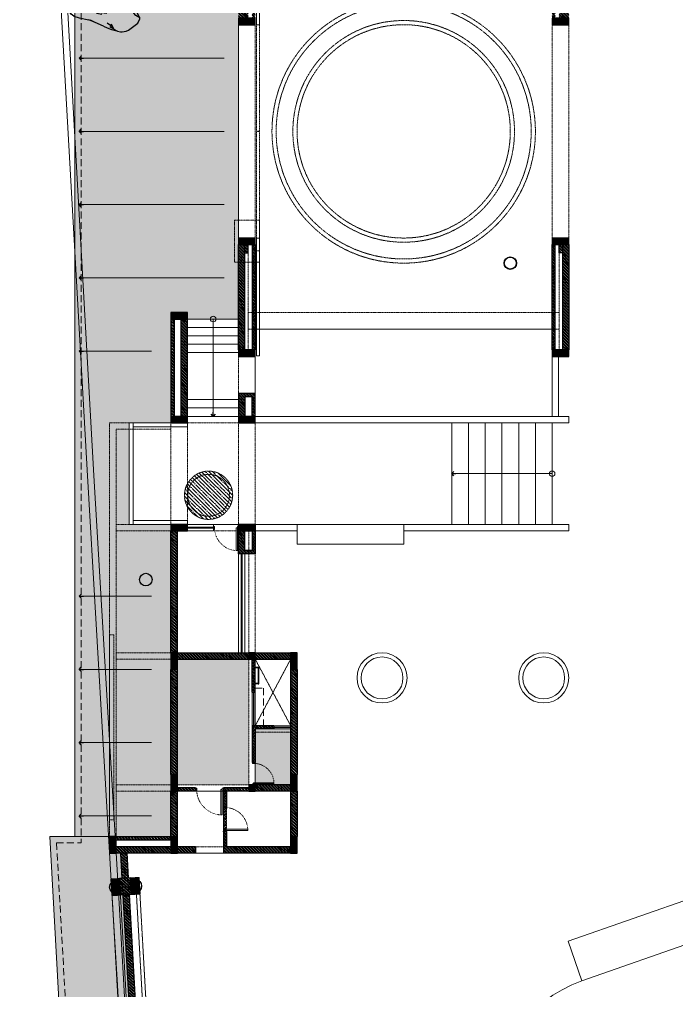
# Model space of a CAD drawing. Header units: metres. Extents: x 5205117 to 5948571, y 646915 to 1143748.
# Drawn here: x 5214138 to 5237715, y 845983 to 880810 of the extents above; entities that cross this region are included whole.
import ezdxf

# ---------------------------------------------------------------- set-up
doc = ezdxf.new("R2010")
doc.units = ezdxf.units.M
doc.header["$MEASUREMENT"] = 0
for name, pattern in [('CENTER', [2, 1.25, -0.25, 0.25, -0.25]), ('CONTINOUS', [0]), ('DASHED', [0.75, 0.5, -0.25]), ('DOT', [0.25, 0, -0.25]), ('HIDDEN', [0.375, 0.25, -0.125])]:
    doc.linetypes.add(name, pattern=pattern)
doc.layers.get('0').update_dxf_attribs({"color": 1, "linetype": 'DASHED', "lineweight": 30})
for name, color, linetype, lineweight in [('A-Beam line', 2, 'DASHED', 5), ('A-Center line', 1, 'CENTER', 9), ('A-Column', 191, 'CONTINOUS', 30), ('A-Cutout Above', 220, 'DASHED', 5), ('A-Detail box', 6, 'DASHED', 9), ('A-Dimension', 135, 'Continuous', 13), ('A-Door', 3, 'Continuous', 15), ('A-Dotted', 43, 'DASHED', 5), ('A-Elevation 1', 4, 'Continuous', 13), ('A-Elevation 2', 163, 'Continuous', 9), ('A-Floor drop', 7, 'Continuous', 5), ('A-Leaders', 175, 'Continuous', 5), ('A-Metal', 14, 'Continuous', 0), ('A-Plot', 7, 'CONTINOUS', 5), ('A-Wall', 34, 'Continuous', 30), ('A-Window', 3, 'Continuous', 15), ('H-Column', 191, 'Continuous', 5), ('H-Hatch', 250, 'Continuous', 0), ('H-R.C.C. hatch', 190, 'Continuous', 5), ('H-Slab bottom lvl + 0000', 250, 'Continuous', 0), ('H-Wall hatch', 33, 'Continuous', 0), ('L-Elevation 1', 63, 'Continuous', 13), ('P-Utility pipes', 230, 'DASHED', 5), ('road', 7, 'Continuous', 9)]:
    doc.layers.add(name, color=color, linetype=linetype, lineweight=lineweight)
doc.layers.add('Edges', color=7, linetype='Continuous')
doc.styles.get("Standard").update_dxf_attribs({"font": 'GOTHIC.TTF'})
doc.dimstyles.get("Standard").update_dxf_attribs({"dimtxt": 2, "dimasz": 1, "dimexe": 0, "dimexo": 0, "dimgap": 0.1, "dimtad": 1, "dimdsep": 46, "dimtxsty": 'Standard', "dimblk": 'OBLIQUE', "dimcen": 0.1, "dimclrd": 256, "dimclre": 256, "dimclrt": 256, "dimadec": 0, "dimazin": 0, "dimtfac": 1, "dimtofl": 0, "dimtmove": 1, "dimatfit": 2, "dimldrblk": 'OPEN90', "dimfxl": 1, "dimtolj": 1, "dimtzin": 0, "dimlwd": -1, "dimlwe": -1, "dimarcsym": 0})
pattern_1 = [(315, (5196610.086, 915881.476), (50.58023, 50.58023), []), (315, (5196610.086, 915830.895), (50.58023, 50.58023), [0, -71.53125])]

# ---------------------------------------------------------------- blocks, each defined once
blk = doc.blocks.new('A$Cde208810')
at = {"layer": 'H-Hatch', "ltscale": 100}
h = blk.add_hatch(dxfattribs=at)
h.set_pattern_fill('AR-B88', color=256, scale=0.025)
h.set_pattern_definition([(2e-15, (31.7895, 0), (0, 0.2), []), (90, (31.78949, 0), (-0.1, 0.2), [0.2, -0.2])])
h.paths.add_polyline_path([(31.789, 0), (31.789, 3.449), (20.6, 3.449), (20.6, 1.949), (16.949, 1.949), (16.949, 3.449), (13, 3.449), (13, 4.049), (13.23, 4.049), (13.23, 5.874), (0, 5.874), (0, 0)])
h = blk.add_hatch(dxfattribs=at)
h.set_pattern_fill('AR-B88', color=256, scale=0.025, angle=3)
h.set_pattern_definition([(3, (31.7895, 0), (-0.0104672, 0.1997259), []), (93, (31.78949, 0), (-0.11033014, 0.19449231), [0.2, -0.2])])
h.paths.add_polyline_path([(31.789, 1.25), (32.389, 1.25), (32.39, 1.639), (33.288, 1.69), (33.31, 1.305), (33.909, 1.339), (33.887, 1.724), (45.869, 2.399), (45.89, 2.014), (46.489, 2.048), (46.468, 2.431), (47.348, 2.482), (47.37, 2.097), (47.969, 2.131), (47.947, 2.516), (59.927, 3.201), (59.949, 2.816), (60.548, 2.85), (60.526, 3.234), (61.425, 3.285), (61.447, 2.901), (62.046, 2.935), (62.024, 3.319), (74.004, 4.004), (74.026, 3.62), (74.625, 3.654), (74.599, 4.039), (75.498, 4.09), (75.519, 3.706), (76.118, 3.74), (76.097, 4.125), (88.077, 4.809), (88.099, 4.425), (88.698, 4.459), (88.679, 4.79), (89.579, 4.799), (89.583, 4.414), (90.183, 4.421), (90.179, 4.806), (98.06, 4.887), (98.085, 2.387), (87.618, 2.279), (74.742, 1.543), (74.147, 1.508), (66.624, 1.078), (66.764, -1.418), (56.812, -1.987), (56.672, 0.51), (46.005, -0.098), (42.522, -0.294), (42.579, -1.292), (39.084, -1.489), (39.028, -0.491), (31.789, -0.899)])
h.paths.add_polyline_path([(40.026, -0.435), (39.942, 1.063), (41.44, 1.147), (41.524, -0.35)], flags=16)
h.paths.add_polyline_path([(64.1, 1.435), (62.602, 1.349), (62.518, 2.848), (64.015, 2.932)], flags=16)
h.paths.add_polyline_path([(64.212, -0.562), (64.128, 0.936), (65.625, 1.021), (65.71, -0.477)], flags=16)
h.paths.add_polyline_path([(57.564, 2.063), (60.559, 2.234), (60.728, -0.761), (57.732, -0.932)], flags=16)
blk = doc.blocks.new('A$C8b444fc9')
at = {"layer": 'H-R.C.C. hatch', "ltscale": 100}
h = blk.add_hatch(dxfattribs=at)
h.set_pattern_fill('ANSI31', color=256, scale=40)
h.set_pattern_definition([(45, (-9287.4356, -18922.714), (-3.5355339, 3.5355339), [])])
h.paths.add_polyline_path([(9385, 0), (9615, 0), (9615, 230), (9385, 230)])
h.paths.add_polyline_path([(5385, 0), (5615, 0), (5615, 230), (5385, 230)])
h.paths.add_polyline_path([(13500, 315), (14100, 315), (14100, 615), (13500, 615)])
h.paths.add_polyline_path([(13500, -385), (14100, -385), (14100, -85), (13500, -85)])
h.paths.add_polyline_path([(1499, -385), (900, -385), (900, -85), (1499, -85)])
h.paths.add_polyline_path([(1499, 315), (900, 315), (900, 615), (1499, 615)])
at = {"layer": 'H-Wall hatch', "ltscale": 5}
h = blk.add_hatch(dxfattribs=at)
h.set_pattern_fill('ANSI32', color=256, scale=200)
h.set_pattern_definition([(45, (-269.08, 46.73), (-53.033, 53.033), []), (45, (-233.72, 46.73), (-53.033, 53.033), [])])
h.paths.add_polyline_path([(1499, 315), (900, 315), (900, -85), (1499, -85)])
h.paths.add_polyline_path([(14100, 315), (13500, 315), (13500, -85), (14100, -85)])
h.paths.add_polyline_path([(900, 230), (0, 230), (0, 0), (900, 0)])
h.paths.add_polyline_path([(5385, 230), (1500, 230), (1500, 0), (5385, 0)])
h.paths.add_polyline_path([(9385, 230), (5615, 230), (5615, 0), (9385, 0)])
h.paths.add_polyline_path([(13500, 230), (9615, 230), (9615, 0), (13500, 0)])
at = {"layer": 'A-Column', "ltscale": 5}
for points in [[(1499, 315), (900, 315), (900, 615), (1499, 615)], [(13500, 315), (14100, 315), (14100, 615), (13500, 615)], [(5385, 0), (5615, 0), (5615, 230), (5385, 230)], [(9385, 0), (9615, 0), (9615, 230), (9385, 230)], [(1499, -385), (900, -385), (900, -85), (1499, -85)], [(13500, -385), (14100, -385), (14100, -85), (13500, -85)]]:
    blk.add_lwpolyline(points, close=True, dxfattribs=at)
for centre, radius in [((1200, 465), 225), ((13800, 465), 225), ((5500, 115), 150), ((9500, 115), 150), ((1200, -235), 225), ((13800, -235), 225)]:
    blk.add_circle(centre, radius, dxfattribs=at)
at = {"layer": 'A-Dotted', "ltscale": 3}
for p, q in [((1500, 615), (13500, 615)), ((1500, 490), (13500, 490)), ((1500, -85), (13500, -85)), ((1500, -385), (13500, -385))]:
    blk.add_line(p, q, dxfattribs=at)
at = {"layer": 'A-Wall', "ltscale": 5}
for p, q in [((0, 230), (900, 230)), ((0, 0), (900, 0)), ((900, 315), (900, -85)), ((1499, 315), (1499, -85)), ((1500, 230), (13500, 230)), ((1500, 0), (13500, 0)), ((13500, 315), (13500, -85)), ((14100, 315), (14100, -85))]:
    blk.add_line(p, q, dxfattribs=at)
at = {"layer": 'P-Utility pipes', "linetype": 'HIDDEN', "ltscale": 5}
for points in [[(1449, 70), (1525, 70), (1525, 95), (1449, 95)], [(1525, 255), (1525, 70), (1550, 70), (1550, 255)]]:
    blk.add_lwpolyline(points, close=True, dxfattribs=at)
at = {"layer": 'P-Utility pipes', "linetype": 'CONTINOUS', "lineweight": 30, "ltscale": 5}
for radius in [12.5, 11.5]:
    blk.add_circle((1449, 82), radius, dxfattribs=at)
blk = doc.blocks.new('A$Cb7e7ea2b')
at = {"layer": 'A-Center line', "ltscale": 5, "rotation": 3.224303916509016}
blk.add_blockref('A$C8b444fc9', (1, 53), dxfattribs=at)
blk = doc.blocks.new('A$C05E960FA')
at = {"layer": 'A-Column', "ltscale": 5}
blk.add_blockref('A$Cb7e7ea2b', (0, 335), dxfattribs=at)
blk = doc.blocks.new('A$C70754499')
at = {"layer": 'Edges'}
for p, q in [((9, 430), (-96, 351)), ((72, 469), (9, 430)), ((72, 469), (116, 479)), ((116, 479), (193, 469)), ((213, 457), (157, 451)), ((260, 462), (193, 469)), ((260, 462), (213, 457)), ((348, 443), (213, 457)), ((368, 450), (260, 462)), ((348, 443), (387, 440)), ((429, 430), (368, 450)), ((471, 379), (429, 430)), ((-283, 260), (-334, 236)), ((-283, 260), (-176, 309)), ((-176, 309), (-96, 351)), ((-176, 309), (-112, 339)), ((-96, 351), (-112, 339)), ((317, 262), (243, 253)), ((517, 266), (471, 379)), ((480, 218), (496, 262)), ((496, 262), (517, 266)), ((511, 223), (517, 266)), ((-490, 141), (-508, 122)), ((-458, 165), (-490, 141)), ((-448, 169), (-458, 165)), ((-387, 209), (-448, 169)), ((-406, 183), (-448, 169)), ((-406, 183), (-350, 202)), ((-363, 172), (-406, 183)), ((-334, 236), (-387, 209)), ((-289, 195), (-363, 172)), ((-328, 163), (-363, 172)), ((-289, 195), (-285, 196)), ((-186, 116), (-130, 167)), ((-98, 215), (-150, 171)), ((37, 214), (-98, 215)), ((35, 205), (124, 218)), ((243, 253), (124, 218)), ((124, 218), (242, 230)), ((377, 167), (333, 233)), ((346, 103), (377, 167)), ((361, 58), (425, 153)), ((378, 102), (425, 153)), ((388, 117), (421, 171)), ((455, 185), (421, 171)), ((425, 153), (427, 155)), ((427, 155), (455, 185)), ((427, 155), (493, 184)), ((453, 74), (511, 223)), ((455, 185), (493, 184)), ((480, 218), (493, 184)), ((-544, 46), (-555, -110)), ((-534, 78), (-544, 46)), ((-508, 122), (-534, 78)), ((52, -59), (0, 0)), ((272, 19), (346, 103)), ((333, 32), (285, -26)), ((333, 32), (378, 102)), ((333, 32), (355, 65)), ((355, 65), (378, 102)), ((378, 102), (388, 117)), ((453, 74), (402, -31)), ((-555, -110), (-530, -165)), ((155, -169), (220, -88)), ((285, -26), (190, -164)), ((328, -144), (402, -31)), ((-530, -165), (-521, -177)), ((-521, -177), (-462, -156)), ((-521, -177), (-457, -193)), ((-462, -156), (-420, -155)), ((-390, -205), (-457, -193)), ((-420, -155), (-380, -185)), ((-390, -205), (-297, -242)), ((-363, -210), (-390, -205)), ((-389, -191), (-343, -219)), ((-345, -178), (-254, -224)), ((-343, -219), (-260, -254)), ((-297, -242), (-116, -319)), ((-290, -209), (-221, -260)), ((-260, -254), (-246, -261)), ((-260, -254), (-257, -255)), ((-246, -261), (-257, -255)), ((-102, -314), (-88, -238)), ((-88, -238), (-6, -265)), ((-88, -238), (26, -301)), ((-60, -238), (-4, -250)), ((89, -262), (155, -169)), ((89, -262), (104, -248)), ((190, -164), (104, -248)), ((155, -169), (112, -133)), ((126, -263), (179, -207)), ((126, -263), (150, -249)), ((216, -217), (150, -249)), ((179, -207), (196, -188)), ((179, -207), (247, -201)), ((227, -164), (196, -188)), ((247, -201), (216, -217)), ((234, -159), (227, -164)), ((227, -164), (268, -171)), ((268, -171), (234, -159)), ((247, -201), (250, -201)), ((281, -183), (250, -201)), ((268, -171), (301, -137)), ((281, -183), (328, -144)), ((-246, -261), (-193, -286)), ((-221, -260), (-138, -278)), ((-221, -260), (-161, -286)), ((-193, -286), (-116, -319)), ((-161, -286), (-153, -290)), ((-153, -290), (-121, -312)), ((-153, -290), (-102, -314)), ((-121, -312), (-50, -336)), ((-116, -319), (-23, -358)), ((-52, -335), (-102, -314)), ((-52, -335), (24, -320)), ((-28, -337), (24, -320)), ((9, -349), (-23, -358)), ((-7, -345), (-13, -347)), ((-7, -345), (34, -329)), ((9, -349), (38, -326)), ((24, -320), (73, -296)), ((34, -329), (38, -326)), ((38, -326), (106, -285)), ((53, -270), (89, -262)), ((106, -285), (126, -263))]:
    blk.add_line(p, q, dxfattribs=at)
blk = doc.blocks.new('A$C7FA71147')
at = {"layer": 'A-Door'}
for p, q in [((0, 860), (819, 860)), ((0, 860), (0, 820)), ((0, 820), (819, 820)), ((819, 820), (819, 860))]:
    blk.add_line(p, q, dxfattribs=at)
for points in [[(40, 860), (-40, 860), (-40, 900), (40, 900)], [(40, 40), (-40, 40), (-40, 0), (40, 0)]]:
    blk.add_lwpolyline(points, close=True, dxfattribs=at)
at = {"layer": 'A-Door', "linetype": 'DOT'}
blk.add_arc((0, 860), 820, 270, 357.2012, dxfattribs=at)
blk = doc.blocks.new('_Oblique')
at = {"color": 0, "linetype": 'ByBlock', "lineweight": -2}
blk.add_line((-0.5, -0.5), (0.5, 0.5), dxfattribs=at)
blk = doc.blocks.new('_Open90')
at = {"color": 0, "linetype": 'ByBlock', "lineweight": -2}
for p, q in [((0, 0), (-1, 0)), ((-0.5, 0.5), (0, 0)), ((0, 0), (-0.5, -0.5))]:
    blk.add_line(p, q, dxfattribs=at)
blk = doc.blocks.new('A$C4dd265a8')
at = {"layer": 'A-Metal', "ltscale": 5}
for points in [[(-125, 300), (0, 300), (0, 275), (-125, 275)], [(-25, -300), (0, -300), (0, 300), (-25, 300)], [(-125, -300), (0, -300), (0, -275), (-125, -275)]]:
    blk.add_lwpolyline(points, close=True, dxfattribs=at)
at = {"layer": 'A-Metal', "lineweight": 30, "ltscale": 5}
for points in [[(-25, 300), (0, 300), (0, 275), (-25, 275)], [(-25, -300), (0, -300), (0, -275), (-25, -275)]]:
    blk.add_lwpolyline(points, close=True, dxfattribs=at)
blk = doc.blocks.new('A$C201b412b')
at = {"layer": 'A-Dotted', "ltscale": 0.5}
for p, q in [((0, 0.83), (32.019, 0.83)), ((32.019, -0.055), (32.019, 0.83)), ((32.019, -0.055), (39.245, 0.352))]:
    blk.add_line(p, q, dxfattribs=at)
at = {"layer": 'L-Elevation 1', "ltscale": 5}
for p, q in [((31.789, -0.299), (31.789, 1.85)), ((0, 0.6), (31.789, 0.6)), ((31.789, -0.299), (39.028, 0.109))]:
    blk.add_line(p, q, dxfattribs=at)

msp = doc.modelspace()

# ---------------------------------------------------------------- hatches: boundary and pattern name
at = {"layer": 'H-Column'}
h = msp.add_hatch(dxfattribs=at)
h.set_pattern_fill('ANSI31', color=256, scale=100, angle=-90)
h.set_pattern_definition([(315, (-9164201.915, -217952.712), (8.838834765, 8.838834765), [])])
h.paths.add_polyline_path([(5221999.5, 862695.3), (5221999.5, 862465.5), (5222599.5, 862465.5), (5222599.5, 862695.3)])
h.paths.add_polyline_path([(5221999.5, 866575.3), (5221999.5, 866345.6), (5222599.5, 866345.6), (5222599.5, 866575.3)])
h.paths.add_polyline_path([(5217604.6, 851505.6), (5217374.9, 851505.6), (5217374.9, 850905.6), (5217604.6, 850905.6)])
h.paths.add_polyline_path([(5224099.2, 851505.6), (5223869.5, 851505.6), (5223869.5, 850905.6), (5224099.2, 850905.6)])
h.paths.add_polyline_path([(5219804.2, 851505.6), (5219574.5, 851505.6), (5219574.5, 850905.6), (5219804.2, 850905.6)])
h.paths.add_polyline_path([(5224099.2, 853735.6), (5223869.5, 853735.6), (5223869.5, 853135.6), (5224099.2, 853135.6)])
h.paths.add_polyline_path([(5224099.2, 858095.8), (5223869.5, 858095.8), (5223869.5, 857495.8), (5224099.2, 857495.8)])
h.paths.add_polyline_path([(5219804.2, 853735.6), (5219574.5, 853735.6), (5219574.5, 853135.6), (5219804.2, 853135.6)])
h.paths.add_polyline_path([(5219804.2, 858095.8), (5219574.5, 858095.8), (5219574.5, 857495.8), (5219804.2, 857495.8)])
h.paths.add_polyline_path([(5219574.5, 862695.5), (5219574.5, 862465.8), (5220174.5, 862465.8), (5220174.5, 862695.5)])
h.paths.add_polyline_path([(5219574.5, 866575.3), (5219574.5, 866345.6), (5220174.5, 866345.6), (5220174.5, 866575.3)])
h.paths.add_polyline_path([(5219574.5, 870295.3), (5219574.5, 870065.5), (5220174.5, 870065.5), (5220174.5, 870295.3)])
h.paths.add_polyline_path([(5233249.4, 868955.3), (5233249.4, 868725.5), (5233849.4, 868725.5), (5233849.4, 868955.3)])
h.paths.add_polyline_path([(5233249.4, 872970.3), (5233249.4, 872740.5), (5233849.4, 872740.5), (5233849.4, 872970.3)])
h.paths.add_polyline_path([(5233249.4, 880850.3), (5233249.4, 880620.5), (5233849.4, 880620.5), (5233849.4, 880850.3)])
h.paths.add_polyline_path([(5233249.4, 886125.3), (5233249.4, 885895.5), (5233849.4, 885895.5), (5233849.4, 886125.3)])
h.paths.add_polyline_path([(5233249.4, 884895.3), (5233249.4, 884665.5), (5233849.4, 884665.5), (5233849.4, 884895.3)])
h.paths.add_polyline_path([(5219574.5, 886125.3), (5219574.5, 885895.5), (5220174.5, 885895.4), (5220174.5, 886125.1)])
h.paths.add_polyline_path([(5215525.1, 886125.3), (5215525.1, 885895.5), (5216125.1, 885895.5), (5216125.1, 886125.3)])
h.paths.add_polyline_path([(5221999.5, 886125.3), (5221999.5, 885895.5), (5222599.5, 885895.5), (5222599.5, 886125.3)])
h.paths.add_polyline_path([(5221999.5, 868955), (5221999.5, 868725.3), (5222599.5, 868725.3), (5222599.5, 868955)])
h.paths.add_polyline_path([(5221999.5, 872970.3), (5221999.5, 872740.5), (5222599.5, 872740.5), (5222599.5, 872970.3)])
h.paths.add_polyline_path([(5221999.5, 880849.5), (5221999.5, 880619.8), (5222599.5, 880619.8), (5222599.5, 880849.5)])
h.paths.add_polyline_path([(5221999.5, 884895.3), (5221999.5, 884665.5), (5222599.5, 884665.5), (5222599.5, 884895.3)])
h.paths.add_polyline_path([(5215755.1, 883895.2), (5215755.1, 883295.1), (5215525.1, 883295.1), (5215525.1, 883895.2)])
h.paths.add_polyline_path([(5227624.5, 886125.3), (5227624.5, 885895.5), (5228224.5, 885895.5), (5228224.5, 886125.3)])
h.paths.add_polyline_path([(5219574.5, 883524.8), (5219574.5, 883295.1), (5220174.5, 883295.1), (5220174.5, 883524.8)])
h.paths.add_polyline_path([(5239399.7, 886125.3), (5239399.7, 885895.3), (5239999.7, 885895.3), (5239999.7, 886125.3)])
h.paths.add_polyline_path([(5222369.5, 853365.6), (5222369.5, 853135.6), (5222599.5, 853135.6), (5222599.5, 853365.6)])
h.paths.add_polyline_path([(5222369.5, 858095.8), (5222369.5, 857865.8), (5222599.5, 857865.8), (5222599.5, 858095.8)])
at = {"layer": 'H-Slab bottom lvl + 0000', "ltscale": 0.5}
h = msp.add_hatch(dxfattribs=at)
h.set_pattern_fill('SACNCR', color=256, scale=763, angle=-90)
h.set_pattern_definition(pattern_1)
h.paths.add_polyline_path([(5218694.5, 883524.5), (5218694.5, 884780.1), (5218174.9, 884780.1), (5217444.5, 884780.3), (5217444.5, 883524.8)])
h.paths.add_polyline_path([(5219574.5, 883524.7), (5219574.5, 883524.8), (5220059.5, 883524.8), (5220059.5, 884780.3), (5219574.7, 884780.3), (5218809.5, 884780.3), (5218809.5, 883524.5)])
h.paths.add_polyline_path([(5219574.7, 884780.3), (5219574.7, 884895.3), (5220174.5, 884895.3), (5220178.5, 884895.3), (5220178.5, 885895.3), (5220174.5, 885895.3), (5216240.1, 885894.8), (5216241, 883525.1), (5217329.5, 883524.9), (5217329.5, 885095.2), (5217444.5, 885095.3), (5217444.5, 884780.4), (5218279.2, 884780.1), (5218279.2, 884895.1), (5218809.5, 884895.2), (5218809.5, 884780.4)])
h.paths.add_polyline_path([(5221999.5, 883524.3), (5221999.5, 884895.3), (5220174.5, 884895.5), (5220174.5, 883524.5)])
h.paths.add_polyline_path([(5222599.5, 855365.6), (5222599.5, 853365.6), (5223869.5, 853365.6), (5223869.5, 855365.6)])
h.paths.add_polyline_path([(5219804.2, 857865.8), (5219804.2, 853365.6), (5222369.5, 853365.6), (5222369.5, 857865.8)])
h = msp.add_hatch(dxfattribs=at)
h.set_pattern_fill('ANSI35', color=256, scale=762.536405, angle=-90)
h.set_pattern_definition([(315, (5196610.09, 915881.48), (134.79867, 134.79867), []), (315, (5196610.09, 915746.68), (134.79867, 134.79867), [238.2926, -47.6585, 0, -47.6585])])
edge = h.paths.add_edge_path()
edge.add_arc((5220924.5, 863745.5), 865, -90, 270)
h = msp.add_hatch(dxfattribs=at)
h.set_pattern_fill('SACNCR', color=256, scale=763, angle=-90)
h.set_pattern_definition(pattern_1)
h.paths.add_polyline_path([(5221454.5, 852585.6), (5221454.5, 851685.6), (5221569.5, 851685.6), (5221569.5, 852585.6)])
at = {"layer": 'H-Wall hatch', "ltscale": 0.5}
h = msp.add_hatch(dxfattribs=at)
h.set_pattern_fill('ANSI32', color=256, scale=200, angle=-90)
h.set_pattern_definition([(315, (-9164201.915, -217952.71), (53.0330086, 53.0330086), []), (315, (-9164201.915, -217988.07), (53.0330086, 53.0330086), [])])
h.paths.add_polyline_path([(5221999.5, 885895.3), (5221999.5, 886125.3), (5220174.5, 886125.3), (5220174.5, 885895.3)])
h.paths.add_polyline_path([(5222599.5, 868955), (5222599.5, 872740.5), (5222484.5, 872740.5), (5222484.5, 868955)])
h.paths.add_polyline_path([(5222599.5, 856680.6), (5222599.5, 857865.8), (5222484.5, 857865.8), (5222484.5, 856680.6)])
h.paths.add_polyline_path([(5233249.4, 885895.3), (5233249.4, 886125.3), (5228224.5, 886125.3), (5228224.5, 885895.3)])
h.paths.add_polyline_path([(5227624.5, 885895.3), (5227624.5, 886125.3), (5222599.5, 886125.3), (5222599.5, 885895.3)])
h.paths.add_polyline_path([(5233849.4, 880850.3), (5233849.4, 884665.5), (5233619.4, 884665.5), (5233619.4, 881150.3), (5233499.4, 881150.3), (5233499.4, 880850.3)])
h.paths.add_polyline_path([(5233849.4, 868955.3), (5233849.4, 872740.5), (5233499.4, 872740.3), (5233499.4, 872440.3), (5233619.4, 872440.3), (5233619.4, 868955.3)])
h.paths.add_polyline_path([(5233364.4, 868955.1), (5233364.4, 872740.4), (5233249.4, 872740.5), (5233249.4, 868955.3)])
h.paths.add_polyline_path([(5222229.5, 868955), (5222229.5, 872440.3), (5222349.5, 872440.3), (5222349.5, 872740.3), (5221999.5, 872740.5), (5221999.5, 868955)])
h.paths.add_polyline_path([(5220174.5, 866575.3), (5220174.5, 870065.5), (5219944.5, 870065.5), (5219944.5, 866575.3)])
h.paths.add_polyline_path([(5219689.5, 866575.3), (5219689.5, 870065.5), (5219574.5, 870065.5), (5219574.5, 866575.3)])
h.paths.add_polyline_path([(5219804.2, 858095.8), (5219804.5, 858095.8), (5219804.5, 862465.8), (5219574.5, 862465.8), (5219574.5, 858095.8)])
h.paths.add_polyline_path([(5222369.5, 857865.8), (5222369.5, 858095.8), (5219804.5, 858095.8), (5219804.5, 858095.8), (5219804.4, 857865.8)])
h.paths.add_polyline_path([(5219804.5, 853735.6), (5219804.5, 857495.8), (5219574.5, 857495.8), (5219574.5, 853735.6)])
h.paths.add_polyline_path([(5224099.5, 853735.6), (5224099.5, 857495.8), (5223869.5, 857495.8), (5223869.5, 853735.6)])
h.paths.add_polyline_path([(5224099.5, 851505.6), (5224099.5, 853135.6), (5223869.5, 853135.6), (5223869.5, 851505.6)])
h.paths.add_polyline_path([(5223869.5, 850905.6), (5223869.5, 851135.6), (5221569.5, 851135.6), (5221569.5, 851685.6), (5221454.5, 851685.6), (5221454.5, 850905.6)])
h.paths.add_polyline_path([(5220454.5, 850905.6), (5220454.5, 851135.6), (5219804.2, 851135.6), (5219804.2, 850905.6)])
h.paths.add_polyline_path([(5220454.5, 853135.6), (5220454.6, 853250.6), (5219804.3, 853250.6), (5219804.2, 853135.6)])
h.paths.add_polyline_path([(5219804.5, 851505.6), (5219804.5, 853135.6), (5219804.2, 853135.6), (5219574.5, 853135.6), (5219574.5, 851505.6)])
h.paths.add_polyline_path([(5219574.5, 850905.6), (5219574.5, 851135.6), (5217604.6, 851135.6), (5217604.6, 850905.6)])
h.paths.add_polyline_path([(5220174.5, 883524.8), (5220174.5, 884895.3), (5219574.7, 884895.3), (5219574.7, 884780.3), (5220059.5, 884780.3), (5220059.5, 883524.8)])
h.paths.add_polyline_path([(5222599.5, 880849.5), (5222599.5, 884665.5), (5222484.5, 884665.5), (5222484.5, 880849.5)])
h.paths.add_polyline_path([(5222229.5, 881150.3), (5222229.5, 884665.5), (5221999.5, 884665.5), (5221999.5, 883524.3), (5220174.5, 883524.5), (5220174.5, 883295.1), (5221999.5, 883295.1), (5221999.5, 880849.5), (5222349.5, 880850.3), (5222349.5, 881150.3)])
h.paths.add_polyline_path([(5233849.4, 886125.4), (5233849.4, 885895.4), (5239399.7, 885895.3), (5239399.7, 886125.3)])
h.paths.add_polyline_path([(5217444.5, 885095.3), (5217329.5, 885095.3), (5217329.5, 883524.8), (5216241, 883525), (5216240.1, 885895.6), (5216125.1, 885895.5), (5216125.9, 883895.4), (5215755.1, 883895.2), (5215754.9, 883780.2), (5216125.7, 883779.9), (5216126, 883524.9), (5215755.1, 883525.1), (5215755.1, 883295.1), (5219574.5, 883295.1), (5219574.5, 883524.7), (5218809.5, 883524.5), (5218809.5, 884895.1), (5218279.2, 884895.1), (5218279.2, 884780.1), (5218694.5, 884780.1), (5218694.5, 883524.5), (5217444.5, 883524.8)])
h.paths.add_polyline_path([(5217329.5, 885895.3), (5217444.5, 885895.3), (5217444.5, 885895.3), (5219574.5, 885895.3), (5219574.5, 886125.3), (5216125.1, 886125.3), (5216125.1, 885895.3), (5217329.5, 885895.3)])
h.paths.add_polyline_path([(5222484.5, 855480.6), (5222484.5, 854165.3), (5222599.5, 854165.3), (5222599.5, 855365.6), (5223269.5, 855365.6), (5223269.5, 855480.6)])
h.paths.add_polyline_path([(5233364.4, 880850.3), (5233364.4, 884665.3), (5233479.4, 884665.3), (5233479.4, 884665.5), (5233249.4, 884665.5), (5233249.4, 880850.3)])
h.paths.add_polyline_path([(5217604.6, 851390.6), (5219574.5, 851390.6), (5219574.5, 851505.6), (5217604.6, 851505.6)])
h.paths.add_polyline_path([(5222599.5, 858095.8), (5222599.5, 857865.8), (5223869.5, 857865.8), (5223869.5, 858095.8)])
h.paths.add_polyline_path([(5222599.5, 853365.6), (5222599.5, 853135.6), (5223869.5, 853135.6), (5223869.5, 853365.6)])
h.paths.add_polyline_path([(5222229.5, 861760.5), (5222229.5, 862465.5), (5221999.5, 862465.5), (5221999.5, 861645.5), (5222599.5, 861645.5), (5222599.5, 862465.5), (5222484.5, 862465.5), (5222484.5, 861760.5)])
h.paths.add_polyline_path([(5222229.5, 866575.3), (5222229.5, 867280.6), (5222484.5, 867280.6), (5222484.5, 866575.3), (5222599.5, 866575.3), (5222599.5, 867395.6), (5221999.5, 867395.6), (5221999.5, 866575.3)])
h.paths.add_polyline_path([(5222369.5, 853250.8), (5221454.5, 853250.8), (5221454.5, 852585.6), (5221569.5, 852585.6), (5221569.5, 853135.6), (5222369.5, 853135.6)])

# ---------------------------------------------------------------- linework, layer by layer
at = {"layer": 'A-Beam line', "ltscale": 5}
for points in [[(5221999.5, 880619.8), (5221999.5, 872970.3), (5222599.5, 872970.3), (5222599.5, 880619.8)], [(5233249.4, 880620.3), (5233249.4, 872970.3), (5233849.4, 872970.3), (5233849.4, 880620.3)], [(5221999.5, 872740.5), (5221999.5, 868955), (5222349.5, 868955), (5222349.5, 872740.5)], [(5233499.4, 872740.5), (5233499.4, 868955.3), (5233849.4, 868955.3), (5233849.4, 872740.5)], [(5219574.5, 870065.5), (5219574.5, 866575.3), (5220174.5, 866575.3), (5220174.5, 870065.5)], [(5222349.5, 869696), (5222349.5, 870295.5), (5233499.4, 870295.5), (5233499.4, 869696)], [(5221999.5, 868725.3), (5221999.5, 866575.3), (5222599.5, 866575.3), (5222599.5, 868725.3)], [(5220174.5, 866575.3), (5220174.5, 866345.6), (5221999.5, 866345.6), (5221999.5, 866575.3)], [(5219574.5, 866345.6), (5219574.5, 862695.5), (5220174.5, 862695.5), (5220174.5, 866345.6)], [(5221999.5, 866345.6), (5221999.5, 862695.5), (5222599.5, 862695.5), (5222599.5, 866345.6)], [(5217604.9, 862695.5), (5217604.9, 862465.6), (5219574.5, 862465.6), (5219574.5, 862695.5)], [(5220174.5, 862695.5), (5220174.5, 862465.5), (5221999.5, 862465.5), (5221999.5, 862695.5)], [(5219574.5, 862465.8), (5219574.5, 858095.8), (5219804.5, 858095.8), (5219804.5, 862465.8)], [(5222599.5, 862465.5), (5222599.5, 858095.8), (5222369.5, 858095.8), (5222369.5, 862465.5)], [(5217604.9, 858095.8), (5217604.9, 857865.8), (5219574.5, 857865.8), (5219574.5, 858095.8)], [(5219804.5, 857865.8), (5219804.5, 858095.8), (5223869.5, 858095.8), (5223869.5, 857865.8)], [(5222599.5, 857865.8), (5222599.5, 853365.6), (5222369.5, 853365.6), (5222369.5, 857865.8)], [(5219574.5, 857495.8), (5219574.5, 853735.6), (5219804.2, 853735.6), (5219804.2, 857495.8)], [(5223869.5, 857495.8), (5223869.5, 853735.6), (5224099.2, 853735.6), (5224099.2, 857495.8)], [(5222599.5, 855480.6), (5222599.5, 855250.6), (5223869.5, 855250.6), (5223869.5, 855480.6)], [(5219574.5, 853365.6), (5219574.5, 853135.6), (5217604.9, 853135.6), (5217604.9, 853365.6)], [(5219804.2, 853135.6), (5219804.2, 853365.6), (5223869.5, 853365.6), (5223869.5, 853135.6)], [(5219574.5, 853135.6), (5219574.5, 851505.6), (5219804.2, 851505.6), (5219804.2, 853135.6)], [(5223869.2, 853135.6), (5223869.2, 851505.6), (5224098.9, 851505.6), (5224098.9, 853135.6)], [(5217604.6, 851505.6), (5217604.6, 850905.6), (5219574.5, 850905.6), (5219574.5, 851505.6)], [(5223869.5, 850905.6), (5223869.5, 851135.6), (5219804.5, 851135.6), (5219804.5, 850905.6)]]:
    msp.add_lwpolyline(points, close=True, dxfattribs=at)
for points in [[(5219574.5, 866345.6), (5217374.9, 866345.6), (5217374.9, 851505.6)], [(5219574.5, 866115.6), (5217604.9, 866115.6), (5217604.9, 851505.6)]]:
    msp.add_lwpolyline(points, dxfattribs=at)
at = {"layer": 'A-Column', "ltscale": 5}
for points in [[(5221999.5, 880849.5), (5221999.5, 880619.8), (5222599.5, 880619.8), (5222599.5, 880849.5)], [(5233249.4, 880850.3), (5233249.4, 880620.5), (5233849.4, 880620.5), (5233849.4, 880850.3)], [(5221999.5, 872970.3), (5221999.5, 872740.5), (5222599.5, 872740.5), (5222599.5, 872970.3)], [(5233249.4, 872970.3), (5233249.4, 872740.5), (5233849.4, 872740.5), (5233849.4, 872970.3)], [(5219574.5, 870295.3), (5219574.5, 870065.5), (5220174.5, 870065.5), (5220174.5, 870295.3)], [(5221999.5, 868955), (5221999.5, 868725.3), (5222599.5, 868725.3), (5222599.5, 868955)], [(5233249.4, 868955.3), (5233249.4, 868725.5), (5233849.4, 868725.5), (5233849.4, 868955.3)], [(5219574.5, 866575.3), (5219574.5, 866345.6), (5220174.5, 866345.6), (5220174.5, 866575.3)], [(5221999.5, 866575.3), (5221999.5, 866345.6), (5222599.5, 866345.6), (5222599.5, 866575.3)], [(5219574.5, 862695.5), (5219574.5, 862465.8), (5220174.5, 862465.8), (5220174.5, 862695.5)], [(5221999.5, 862695.3), (5221999.5, 862465.5), (5222599.5, 862465.5), (5222599.5, 862695.3)], [(5219804.2, 858095.8), (5219574.5, 858095.8), (5219574.5, 857495.8), (5219804.2, 857495.8)], [(5222369.5, 858095.8), (5222369.5, 857865.8), (5222599.5, 857865.8), (5222599.5, 858095.8)], [(5224099.2, 858095.8), (5223869.5, 858095.8), (5223869.5, 857495.8), (5224099.2, 857495.8)], [(5219804.2, 853735.6), (5219574.5, 853735.6), (5219574.5, 853135.6), (5219804.2, 853135.6)], [(5224099.2, 853735.6), (5223869.5, 853735.6), (5223869.5, 853135.6), (5224099.2, 853135.6)], [(5222369.5, 853365.6), (5222369.5, 853135.6), (5222599.5, 853135.6), (5222599.5, 853365.6)], [(5217604.6, 851505.6), (5217374.9, 851505.6), (5217374.9, 850905.6), (5217604.6, 850905.6)], [(5219804.2, 851505.6), (5219574.5, 851505.6), (5219574.5, 850905.6), (5219804.2, 850905.6)], [(5224099.2, 851505.6), (5223869.5, 851505.6), (5223869.5, 850905.6), (5224099.2, 850905.6)]]:
    msp.add_lwpolyline(points, close=True, dxfattribs=at)
at = {"layer": 'A-Cutout Above', "ltscale": 5}
for p, q in [((5222599.5, 857865.8), (5223871, 855480.8)), ((5223869.5, 857865.8), (5222599.5, 855480.8))]:
    msp.add_line(p, q, dxfattribs=at)
at = {"layer": 'A-Detail box', "ltscale": 5}
msp.add_lwpolyline([(5221849.5, 873605.4), (5221849.5, 872105.4), (5222749.5, 872105.4), (5222749.5, 873605.4)], close=True, dxfattribs=at)
at = {"layer": 'A-Dotted', "ltscale": 500}
for p, q in [((5222599.5, 856830.6), (5222899.5, 856830.6)), ((5222899.5, 856830.6), (5222899.5, 855480.6))]:
    msp.add_line(p, q, dxfattribs=at)
at = {"layer": 'A-Dotted', "ltscale": 5}
for points in [[(5217374.9, 858745.8), (5217374.9, 852105.6), (5217524.9, 852105.6), (5217524.9, 858745.8)], [(5221454.5, 852585.6), (5221454.5, 851685.6), (5221569.5, 851685.6), (5221569.5, 852585.6)]]:
    msp.add_lwpolyline(points, close=True, dxfattribs=at)
for centre, radius in [((5227924.5, 876795.3), 4725), ((5227924.5, 876795.3), 4575), ((5227924.5, 876795.3), 3975), ((5227924.5, 876795.3), 3825), ((5220924.5, 863745.5), 865), ((5220924.5, 863745.5), 750)]:
    msp.add_circle(centre, radius, dxfattribs=at)
at = {"layer": 'A-Elevation 1', "ltscale": 5}
for p, q in [((5220174.5, 870065.3), (5221999.5, 870065.3)), ((5220174.5, 869765.3), (5221999.5, 869765.3)), ((5220174.5, 869465.3), (5221999.5, 869465.3)), ((5220174.5, 869165.3), (5221999.5, 869165.3)), ((5220174.5, 868865.3), (5221999.5, 868865.3)), ((5222599.5, 868725.3), (5222599.5, 867395.6)), ((5220174.5, 867175.6), (5221999.5, 867175.6)), ((5220174.5, 866875.6), (5221999.5, 866875.6)), ((5220174.5, 866575.6), (5221999.5, 866575.6)), ((5222599.5, 866575.6), (5233849.4, 866575.6)), ((5233849.4, 866345.6), (5233849.4, 866575.6)), ((5222599.5, 866345.6), (5233849.4, 866345.6)), ((5220174.5, 862695.5), (5221099.5, 862695.6)), ((5221099.5, 862695.6), (5221099.5, 862465.6)), ((5222599.5, 862695.6), (5233849.4, 862695.6)), ((5233849.4, 862465.6), (5233849.4, 862695.6)), ((5221099.5, 862465.6), (5220174.5, 862465.6)), ((5222599.5, 862465.6), (5224099.5, 862465.6)), ((5227924.5, 862465.6), (5233849.4, 862465.6)), ((5221999.5, 861645.5), (5221999.5, 858095.8)), ((5222229.5, 861645.5), (5222229.5, 858095.8)), ((5222484.5, 856680.6), (5222484.5, 855480.6)), ((5222599.5, 856680.6), (5222599.5, 855480.6)), ((5223269.5, 855480.6), (5223869.5, 855480.6)), ((5223269.5, 855365.6), (5223869.5, 855365.6))]:
    msp.add_line(p, q, dxfattribs=at)
msp.add_lwpolyline([(5224099.5, 861995.6), (5224099.5, 862695.6), (5227924.5, 862695.6), (5227924.5, 861995.6)], close=True, dxfattribs=at)
for centre, radius in [((5227149.5, 857195.8), 900), ((5227149.5, 857195.8), 750), ((5232949.4, 857195.8), 900), ((5232949.4, 857195.8), 750)]:
    msp.add_circle(centre, radius, dxfattribs=at)
at = {"layer": 'A-Elevation 2', "ltscale": 5}
for p, q in [((5221999.5, 880619.8), (5221999.5, 872970.3)), ((5233249.4, 869696), (5222599.5, 869696)), ((5233249.4, 868725.3), (5233249.4, 866575.6)), ((5233479.4, 868725.3), (5233479.4, 866575.6)), ((5218224.5, 866345.6), (5218224.5, 862695.5)), ((5220174.5, 866195.6), (5218224.5, 866195.6)), ((5220174.5, 866345.6), (5220174.5, 866195.6)), ((5229649.4, 866345.6), (5229649.4, 862695.6)), ((5230249.4, 866345.6), (5230249.4, 862695.6)), ((5230849.4, 866345.6), (5230849.4, 862695.6)), ((5231449.4, 866345.6), (5231449.4, 862695.6)), ((5232049.4, 866345.6), (5232049.4, 862695.6)), ((5232649.4, 866345.6), (5232649.4, 862695.6)), ((5233249.4, 866345.6), (5233249.4, 862695.6)), ((5218224.5, 862845.5), (5220174.5, 862845.5)), ((5220174.5, 862845.5), (5220174.5, 862695.5)), ((5221454.5, 850905.6), (5220454.5, 850905.6))]:
    msp.add_line(p, q, dxfattribs=at)
at = {"layer": 'A-Elevation 2', "ltscale": 5, "flags": 128}
msp.add_lwpolyline([(5220174.5, 866345.6), (5218074.5, 866345.6), (5218074.5, 862695.5), (5219574.5, 862695.5)], dxfattribs=at)
at = {"layer": 'A-Floor drop', "ltscale": 5}
for p, q in [((5221099.5, 862695.6), (5221999.5, 862695.6)), ((5222599.5, 854165.3), (5222599.5, 853365.3)), ((5220454.5, 853135.6), (5221454.5, 853135.6)), ((5221454.5, 852585.6), (5221454.5, 851685.6))]:
    msp.add_line(p, q, dxfattribs=at)
at = {"layer": 'A-Leaders', "ltscale": 5}
for centre in [(5221087, 870065.3), (5233249.4, 864520.6)]:
    msp.add_circle(centre, 100, dxfattribs=at)
at = {"layer": 'A-Metal', "ltscale": 5}
for points in [[(5222649.5, 884844.3), (5222649.5, 880620.3), (5222749.5, 880620.3), (5222749.5, 884844.3)], [(5222649.5, 868745.8), (5222649.5, 872969.8), (5222749.5, 872969.8), (5222749.5, 868745.8)]]:
    msp.add_lwpolyline(points, close=True, dxfattribs=at)
at = {"layer": 'A-Metal', "linetype": 'DASHED', "ltscale": 5}
for points in [[(5222649.5, 881076.3), (5222649.5, 876801.3), (5222749.5, 876801.3), (5222749.5, 881076.3)], [(5222649.5, 872513.8), (5222649.5, 876788.8), (5222749.5, 876788.8), (5222749.5, 872513.8)]]:
    msp.add_lwpolyline(points, close=True, dxfattribs=at)
at = {"layer": 'A-Metal', "lineweight": 30, "ltscale": 5}
for centre, radius in [((5231749.4, 872070.1), 225), ((5231749.4, 872070.1), 215), ((5218674.5, 860720.7), 225)]:
    msp.add_circle(centre, radius, dxfattribs=at)
at = {"layer": 'A-Plot'}
for points in [[(5215349.6, 886240.5), (5216581.5, 864439.1), (5217482.9, 849093.7), (5217654.6, 846170.8), (5218100.7, 838056), (5219498.2, 813573), (5220518.9, 795797.7), (5220640.3, 784025.1), (5220755.2, 772875.6), (5220918, 724074.4), (5220960.6, 711310.8), (5221048.3, 683090.2), (5257501.6, 683655.8), (5282600.6, 684008.3), (5324334.4, 684747.3), (5344064.7, 678980.1), (5360560.3, 674158.4)], [(5215595.1, 885972.1), (5216811.1, 864452.3), (5217712.5, 849107.2), (5217884.3, 846183.8), (5218330.3, 838068.8), (5219727.9, 813586.1), (5220748.8, 795805.5), (5220870.3, 784027.5), (5220985.2, 772877.1), (5221148, 724075.1), (5221190.6, 711311.6), (5221277.6, 683323.8), (5257498.2, 683885.8), (5282596.9, 684238.3), (5324365.3, 684977.8), (5344129.2, 679200.9), (5360616, 674381.8)]]:
    msp.add_lwpolyline(points, dxfattribs=at)
at = {"layer": 'A-Wall', "ltscale": 5}
for p, q in [((5221999.5, 868955.3), (5221999.5, 872740.3)), ((5222229.5, 868955.3), (5222229.5, 872740.3)), ((5222229.5, 872440.3), (5222349.5, 872440.3)), ((5222349.5, 872440.3), (5222349.5, 872740.3)), ((5222484.5, 872740.3), (5222484.5, 868955.3)), ((5222599.5, 872740.3), (5222599.5, 868955.3)), ((5233249.4, 868955.3), (5233249.4, 872740.3)), ((5233364.4, 868955.3), (5233364.4, 872740.3)), ((5233499.4, 872440.3), (5233499.4, 872740.3)), ((5233619.4, 872440.3), (5233499.4, 872440.3)), ((5233619.4, 872740.3), (5233619.4, 868955.3)), ((5233849.4, 872740.3), (5233849.4, 868955.3)), ((5219574.5, 870065.3), (5219574.5, 866575.6)), ((5219689.5, 870065.3), (5219689.5, 866575.6)), ((5219944.5, 866575.6), (5219944.5, 870065.3)), ((5220174.5, 866575.6), (5220174.5, 870065.3)), ((5221999.5, 867395.6), (5221999.5, 866575.3)), ((5222599.5, 867395.6), (5221999.5, 867395.6)), ((5222229.5, 867280.6), (5222229.5, 866575.6)), ((5222484.5, 867280.6), (5222229.5, 867280.6)), ((5222484.5, 866575.6), (5222484.5, 867280.6)), ((5222599.5, 866575.3), (5222599.5, 867395.6)), ((5221999.5, 861645.5), (5221999.5, 862695.6)), ((5222599.5, 862695.5), (5222599.5, 861645.5)), ((5219574.5, 858095.8), (5219574.5, 862465.6)), ((5219804.5, 858095.8), (5219804.5, 862465.6)), ((5222229.5, 861760.5), (5222229.5, 862465.6)), ((5222484.5, 862465.6), (5222484.5, 861760.5)), ((5222599.5, 861645.5), (5221999.5, 861645.5)), ((5222484.5, 861760.5), (5222229.5, 861760.5)), ((5219804.5, 858095.8), (5222369.5, 858095.8)), ((5219804.5, 857865.8), (5222369.5, 857865.8)), ((5222484.5, 856680.6), (5222484.5, 857865.8)), ((5222599.5, 858095.8), (5223869.5, 858095.8)), ((5222599.5, 857865.8), (5223869.5, 857865.8)), ((5222599.5, 856680.6), (5222599.5, 857865.8)), ((5219574.2, 853735.6), (5219574.5, 857495.9)), ((5219804.2, 853735.6), (5219804.5, 857495.8)), ((5223869.5, 857495.8), (5223869.5, 853735.6)), ((5224099.5, 857495.8), (5224099.5, 853735.6)), ((5222484.5, 856680.6), (5222599.5, 856680.6)), ((5223269.5, 855480.6), (5222484.5, 855480.6)), ((5222484.5, 855480.6), (5222484.5, 854165.3)), ((5223269.5, 855365.6), (5222599.5, 855365.6)), ((5222599.5, 855365.6), (5222599.5, 854165.3)), ((5223269.5, 855480.6), (5223269.5, 855365.6)), ((5222599.5, 854165.3), (5222484.5, 854165.3)), ((5223869.5, 853365.6), (5222599.5, 853365.6)), ((5219574.5, 851505.6), (5219574.5, 853135.6)), ((5220454.5, 853250.6), (5219804.5, 853250.6)), ((5219804.5, 851505.6), (5219804.5, 853135.6)), ((5220454.5, 853135.6), (5219804.5, 853135.6)), ((5220454.5, 853250.6), (5220454.5, 853135.6)), ((5222369.5, 853250.8), (5221454.5, 853250.8)), ((5221454.5, 853250.8), (5221454.5, 852585.6)), ((5222369.5, 853135.6), (5221569.5, 853135.6)), ((5221569.5, 853135.6), (5221569.5, 852585.6)), ((5223869.5, 853135.6), (5222599.5, 853135.6)), ((5223869.5, 853135.6), (5223869.5, 851505.6)), ((5224099.5, 853135.6), (5224099.5, 851505.6)), ((5221569.5, 852585.6), (5221454.5, 852585.6)), ((5221454.5, 851685.6), (5221454.5, 850905.6)), ((5221569.5, 851685.6), (5221454.5, 851685.6)), ((5221569.5, 851685.6), (5221569.5, 851135.6)), ((5217604.6, 851505.6), (5219574.5, 851505.6)), ((5217604.9, 851390.6), (5219574.5, 851390.6)), ((5219574.5, 850905.6), (5217604.6, 850905.6)), ((5219574.5, 851135.6), (5217604.9, 851135.6)), ((5220454.5, 850905.6), (5219804.2, 850905.6)), ((5220454.5, 851135.6), (5219804.5, 851135.6)), ((5220454.5, 851135.6), (5220454.5, 850905.6)), ((5223869.5, 850905.6), (5221454.5, 850905.6)), ((5223869.5, 851135.6), (5221569.5, 851135.6))]:
    msp.add_line(p, q, dxfattribs=at)
at = {"layer": 'A-Window', "ltscale": 5}
for p, q in [((5220174.5, 862595.5), (5221099.5, 862595.6)), ((5221099.5, 862565.6), (5220174.5, 862565.6)), ((5222099.5, 861645.5), (5222099.5, 858095.8)), ((5222129.5, 861645.5), (5222129.5, 858095.8)), ((5222534.5, 856680.6), (5222534.5, 855480.6)), ((5222549.5, 856680.6), (5222549.5, 855480.6)), ((5223269.5, 855430.6), (5223869.5, 855430.6)), ((5223269.5, 855415.6), (5223869.5, 855415.6))]:
    msp.add_line(p, q, dxfattribs=at)
at = {"layer": 'road', "ltscale": 0.5}
for p, q in [((5296705.9, 868125.3), (5234320.2, 846334.3)), ((5279205.8, 863601.5), (5233825.6, 847750.4))]:
    msp.add_line(p, q, dxfattribs=at)
msp.add_lwpolyline([(5233825.6, 847750.4), (5234320.2, 846334.3)], dxfattribs=at)
msp.add_arc((5236017.9, 841631.3), 5000, 109.8481, 180, dxfattribs=at)

# ---------------------------------------------------------------- block references
at = {"ltscale": 5, "rotation": 270}
msp.add_blockref('A$C05E960FA', (5217375.7, 850905.6), dxfattribs=at)
at = {"layer": 'A-Dimension', "ltscale": 5, "xscale": 1000, "yscale": 1000, "zscale": 1000, "rotation": 270}
for name, p in [('A$C201b412b', (5215525.1, 883294.8)), ('A$Cde208810', (5216125.1, 883294.8))]:
    msp.add_blockref(name, p, dxfattribs=at)
at = {"layer": 'A-Door', "ltscale": 5, "rotation": 270}
msp.add_blockref('A$C7FA71147', (5221099.5, 862580.6), dxfattribs=at)
at = {"layer": 'A-Door', "ltscale": 5}
for p, xscale, yscale, zscale, rotation in [((5222542, 854165.3), -0.8888921705165288, 0.8888921705165288, 0.8888921705165288, 180), ((5220454.5, 853193.1), 1.111115213145661, 1.111115213145661, 1.111115213145661, 270), ((5221512, 852585.6), -1.000003691831095, 1.000003691831095, 1.000003691831095, 180)]:
    msp.add_blockref('A$C7FA71147', p, dxfattribs=dict(at, xscale=xscale, yscale=yscale, zscale=zscale, rotation=rotation))
at = {"layer": 'A-Metal', "ltscale": 5}
msp.add_blockref('A$C4dd265a8', (5222724.5, 857280.6), dxfattribs=at)
at = {"layer": 'Edges', "ltscale": 5, "xscale": 2.700000000000001, "yscale": 2.700000000000001, "zscale": 2.700000000000001, "rotation": 131.1393627050002}
msp.add_blockref('A$C70754499', (5217176.1, 881610.8), dxfattribs=at)

# ---------------------------------------------------------------- leaders
at = {"layer": 'A-Leaders', "ltscale": 5}
for points, override in [([(5216282.8, 879422.5), (5221481.3, 879422.5)], {"dimasz": 150, "dimtad": 0}), ([(5216282.8, 876795), (5221481.3, 876795)], {"dimasz": 150, "dimtad": 0}), ([(5216282.8, 874167.6), (5221481.3, 874167.6)], {"dimasz": 150, "dimtad": 0}), ([(5216282.8, 871540.2), (5221481.3, 871540.2)], {"dimasz": 150, "dimtad": 0}), ([(5221087, 866575.3), (5221087, 870065.3)], {"dimasz": 150, "dimtad": 0}), ([(5216282.8, 868912.7), (5218882, 868912.7)], {"dimasz": 150, "dimtad": 0}), ([(5229649.4, 864520.6), (5233249.4, 864520.6)], {"dimasz": 150, "dimgap": 0.1, "dimtad": 0}), ([(5216282.8, 860128.4), (5218882, 860128.4)], {"dimasz": 150, "dimtad": 0}), ([(5216282.8, 857500.9), (5218882, 857500.9)], {"dimasz": 150, "dimtad": 0}), ([(5216282.8, 854873.5), (5218882, 854873.5)], {"dimasz": 150, "dimtad": 0}), ([(5216282.8, 852246.1), (5218882, 852246.1)], {"dimasz": 150, "dimtad": 0})]:
    msp.add_leader(points, dimstyle='Standard', override=override, dxfattribs=at)

doc.saveas('drawing.dxf')
